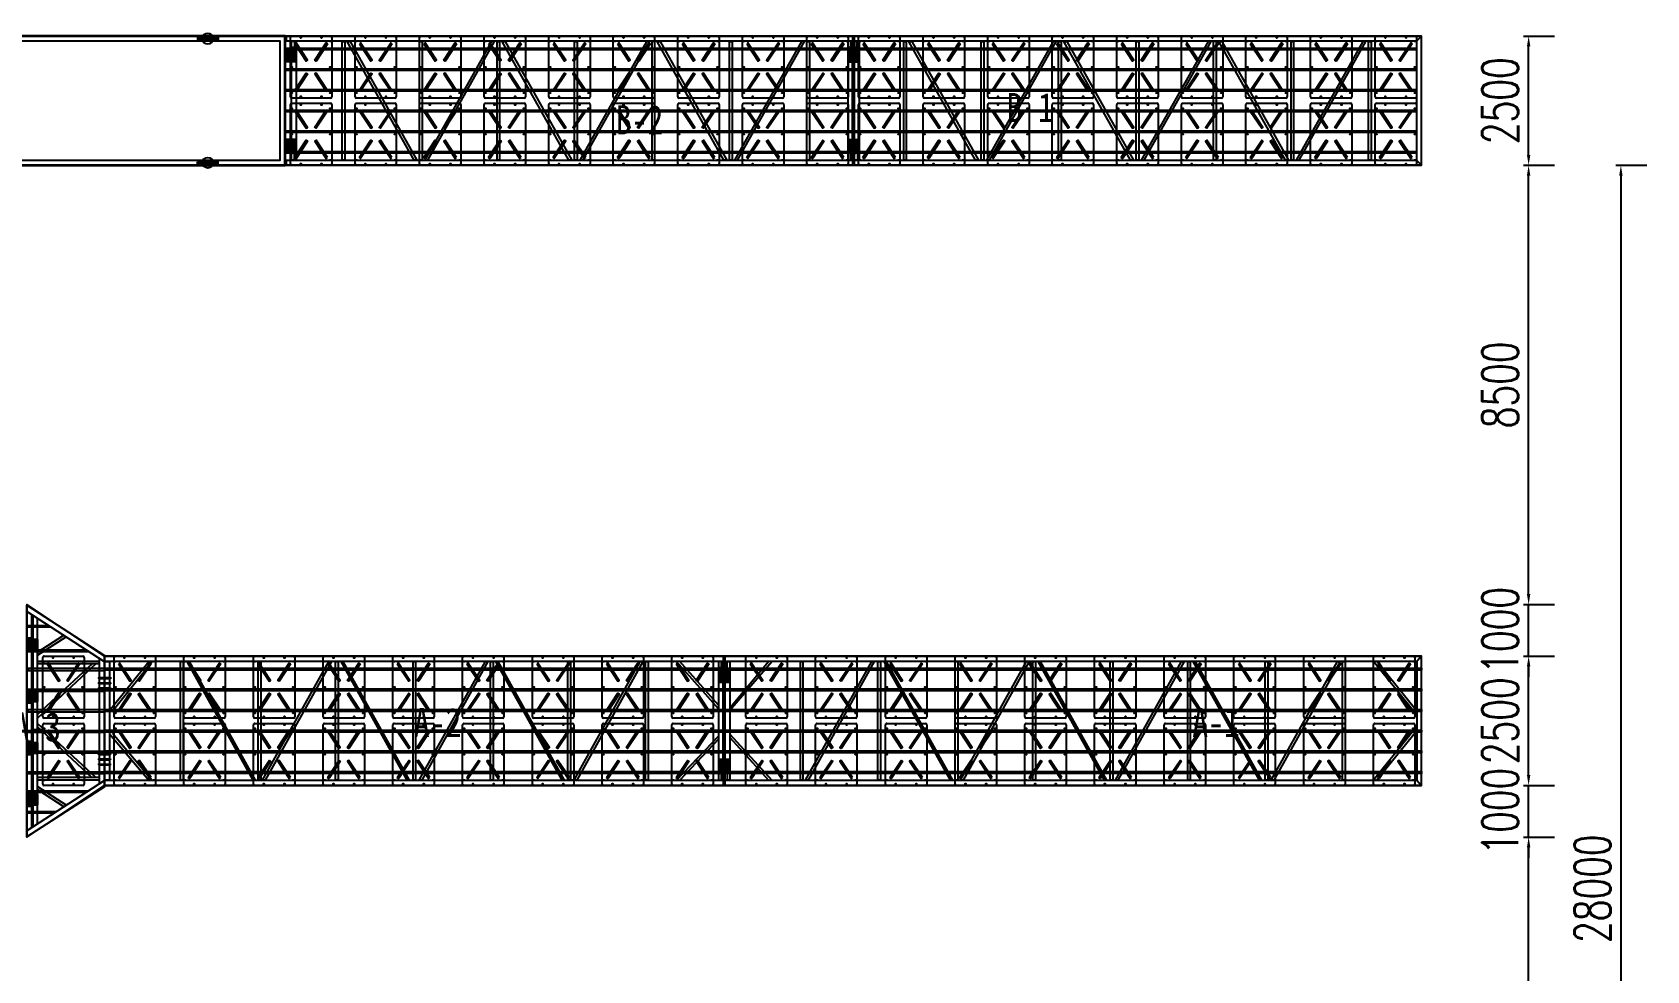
# Model space of a CAD drawing. Extents: x -89702 to 926017, y -610001 to -56924.
# Drawn here: x 336052 to 367310, y -118307 to -100148 of the extents above; entities that cross this region are included whole.
import ezdxf

# ---------------------------------------------------------------- set-up
doc = ezdxf.new("R2010")
doc.units = 0
doc.header["$LTSCALE"] = 10
doc.header["$MEASUREMENT"] = 0
for name, color, linetype in [('BJ02', 2, 'Continuous'), ('L-TEXT文字标注', 7, 'Continuous'), ('PUB_TEXT', 7, 'Continuous'), ('W-FLOAT_BOWL浮筒', 253, 'Continuous'), ('W-STEEL_FRAME钢架', 3, 'Continuous'), ('W-STEEL_KEEL钢龙骨', 5, 'Continuous'), ('塑木板', 32, 'Continuous'), ('柱子底座', 2, 'Continuous'), ('橡胶块', 2, 'Continuous'), ('螺栓孔位', 2, 'Continuous'), ('铝合金', 7, 'Continuous')]:
    doc.layers.add(name, color=color, linetype=linetype)
doc.styles.add('STANDARD_T3', font='simplex.shx', dxfattribs={"width": 0.7, "bigfont": 'gbcbig.shx'})
doc.styles.add('黑体', font='simhei.ttf', dxfattribs={"width": 0.8})
doc.dimstyles.new('W&&10', dxfattribs={"dimtxt": 35, "dimasz": 10, "dimexe": 25, "dimexo": 30, "dimgap": 10, "dimtad": 1, "dimdec": 0, "dimzin": 0, "dimdsep": 46, "dimtxsty": 'STANDARD_T3', "dimcen": 0.09, "dimclrd": 1, "dimclre": 1, "dimclrt": 7, "dimazin": 2, "dimtfac": 1, "dimtdec": 0, "dimtix": 1, "dimtmove": 2, "dimatfit": 3, "dimfxl": 0, "dimtolj": 1, "dimtzin": 0, "dimarcsym": 0})
doc.dimstyles.new('W&&200', dxfattribs={"dimtxt": 700, "dimasz": 200, "dimexe": 500, "dimexo": 600, "dimgap": 200, "dimtad": 1, "dimdec": 0, "dimzin": 0, "dimdsep": 46, "dimtxsty": 'STANDARD_T3', "dimcen": 0.09, "dimclrd": 1, "dimclre": 1, "dimclrt": 7, "dimazin": 2, "dimtfac": 1, "dimtdec": 0, "dimtix": 1, "dimtmove": 2, "dimatfit": 3, "dimfxl": 0, "dimtolj": 1, "dimtzin": 0, "dimarcsym": 0})

# ---------------------------------------------------------------- blocks, each defined once
blk = doc.blocks.new('0')
at = {"layer": 'BJ02', "color": 5}
for points in [[(600367, 27124), (600367, 29624), (589367, 29624), (589367, 27124)], [(611367, 27124), (611367, 29624), (600367, 29624), (600367, 27124)], [(585866, 17626), (584366, 18626), (584366, 14124), (585866, 15124)], [(585866, 15124), (597866, 15124), (597866, 17624), (585866, 17624)], [(597866, 15124), (611366, 15124), (611366, 17624), (597866, 17624)]]:
    blk.add_lwpolyline(points, close=True, dxfattribs=at)
at = {"layer": 'PUB_TEXT', "color": 3, "style": '黑体', "width": 0.8}
for s, p in [('B-1', (603330, 27961)), ('B-2', (595766, 27724)), ('A-2', (591857, 16061)), ('A-1', (606928, 16061)), ('A-3', (584104, 15976))]:
    blk.add_text(s, height=563.3, dxfattribs=at).set_placement(p)
blk = doc.blocks.new('A$C73584264')
at = {"color": 1}
for p, q in [((0, 102), (398, 144)), ((0, 102), (4, 62)), ((2, 82), (400, 124)), ((4, 62), (402, 104)), ((398, 144), (402, 104))]:
    blk.add_line(p, q, dxfattribs=at)
blk.add_circle((201, 103), 103, dxfattribs=at)
blk = doc.blocks.new('A$Cfdf82907')
at = {"color": 3, "lineweight": 35}
for p, q in [((26285, 4591), (22942, 14545)), ((20572, 13749), (23915, 3795)), ((23915, 3795), (26285, 4591))]:
    blk.add_line(p, q, dxfattribs=at)
at = {"color": 4}
for points in [[(20572, 13749), (23915, 3795), (26285, 4591), (22942, 14545)], [(20572, 13749), (23915, 3795), (26285, 4591), (22942, 14545)], [(20657, 13809), (23978, 3922), (26158, 4654), (22838, 14541)]]:
    blk.add_lwpolyline(points, dxfattribs=at)
at = {"xscale": -1, "rotation": 294.5653377205815}
blk.add_blockref('A$C73584264', (25750, 5771), dxfattribs=at)
at = {"rotation": 102.5653377163277}
blk.add_blockref('A$C73584264', (23629, 5059), dxfattribs=at)
blk = doc.blocks.new('$matou$00000145')
at = {"layer": 'W-FLOAT_BOWL浮筒'}
for p, q in [((-600, -375), (-600, 375)), ((-575, 400), (575, 400)), ((600, 375), (600, -375)), ((575, -400), (-575, -400))]:
    blk.add_line(p, q, dxfattribs=at)
at = {"layer": 'W-FLOAT_BOWL浮筒', "color": 3}
for p, q in [((-507, 370), (-493, 370)), ((-500, 377), (-500, 363)), ((-7, 370), (7, 370)), ((0, 377), (0, 363)), ((493, 370), (507, 370)), ((500, 377), (500, 363)), ((-577, 200), (-563, 200)), ((-570, 207), (-570, 193)), ((563, 200), (577, 200)), ((570, 207), (570, 193)), ((-577, -200), (-563, -200)), ((-570, -193), (-570, -207)), ((563, -200), (577, -200)), ((570, -193), (570, -207)), ((-507, -370), (-493, -370)), ((-500, -377), (-500, -363)), ((-7, -370), (7, -370)), ((0, -377), (0, -363)), ((493, -370), (507, -370)), ((500, -377), (500, -363))]:
    blk.add_line(p, q, dxfattribs=at)
at = {"layer": 'W-FLOAT_BOWL浮筒', "ltscale": 100}
for points in [[(-450, 316), (-117, 95), (-133, 70), (-467, 291)], [(450, 316), (117, 95), (133, 70), (467, 291)], [(-450, -316), (-117, -95), (-133, -70), (-467, -291)], [(450, -316), (117, -95), (133, -70), (467, -291)]]:
    blk.add_lwpolyline(points, close=True, dxfattribs=at)
at = {"layer": 'W-FLOAT_BOWL浮筒'}
for centre in [(-500, 370), (0, 370), (500, 370), (-570, 200), (570, 200), (-570, -200), (570, -200), (-500, -370), (0, -370), (500, -370)]:
    blk.add_circle(centre, 7, dxfattribs=at)
for centre, start, end in [((-575, 375), 90, 180), ((575, 375), 0, 90), ((-575, -375), 180, 270), ((575, -375), 270, 0)]:
    blk.add_arc(centre, 25, start, end, dxfattribs=at)
blk = doc.blocks.new('*U167')
at = {"layer": 'W-FLOAT_BOWL浮筒', "rotation": 270}
blk.add_blockref('$matou$00000145', (0, 0), dxfattribs=at)
blk = doc.blocks.new('*U168')
at = {"layer": 'W-FLOAT_BOWL浮筒', "color": 0, "linetype": 'ByBlock', "lineweight": -2, "transparency": 16777216}
for p in [(0, 1300), (1250, 1300), (2500, 1300), (3750, 1300), (5000, 1300), (6250, 1300), (7500, 1300), (8750, 1300), (10000, 1300), (0, 0), (1250, 0), (2500, 0), (3750, 0), (5000, 0), (6250, 0), (7500, 0), (8750, 0), (10000, 0)]:
    blk.add_blockref('*U167', p, dxfattribs=at)
blk = doc.blocks.new('*U153')
at = {"layer": 'W-FLOAT_BOWL浮筒', "rotation": 270}
blk.add_blockref('$matou$00000145', (0, 0), dxfattribs=at)
blk = doc.blocks.new('*U154')
at = {"layer": 'W-FLOAT_BOWL浮筒', "color": 0, "linetype": 'ByBlock', "lineweight": -2, "transparency": 16777216}
for p in [(0, 1300), (1250, 1300), (2500, 1300), (3750, 1300), (5000, 1300), (6250, 1300), (7500, 1300), (8750, 1300), (10000, 1300), (0, 0), (1250, 0), (2500, 0), (3750, 0), (5000, 0), (6250, 0), (7500, 0), (8750, 0), (10000, 0)]:
    blk.add_blockref('*U153', p, dxfattribs=at)
blk = doc.blocks.new('*U155')
at = {"layer": 'W-FLOAT_BOWL浮筒', "rotation": 270}
blk.add_blockref('$matou$00000145', (0, 0), dxfattribs=at)
blk = doc.blocks.new('*U156')
at = {"layer": 'W-FLOAT_BOWL浮筒', "color": 0, "linetype": 'ByBlock', "lineweight": -2, "transparency": 16777216}
for p in [(0, 1300), (1350, 1300), (2700, 1300), (4050, 1300), (5400, 1300), (6750, 1300), (8100, 1300), (9450, 1300), (10800, 1300), (0, 0), (1350, 0), (2700, 0), (4050, 0), (5400, 0), (6750, 0), (8100, 0), (9450, 0), (10800, 0)]:
    blk.add_blockref('*U155', p, dxfattribs=at)
blk = doc.blocks.new('*U157')
at = {"layer": 'W-FLOAT_BOWL浮筒', "rotation": 270}
blk.add_blockref('$matou$00000145', (0, 0), dxfattribs=at)
blk = doc.blocks.new('*U158')
at = {"layer": 'W-FLOAT_BOWL浮筒', "color": 0, "linetype": 'ByBlock', "lineweight": -2, "transparency": 16777216}
for p in [(0, 1300), (1350, 1300), (2700, 1300), (4050, 1300), (5400, 1300), (6750, 1300), (8100, 1300), (9450, 1300), (10800, 1300), (12150, 1300), (0, 0), (1350, 0), (2700, 0), (4050, 0), (5400, 0), (6750, 0), (8100, 0), (9450, 0), (10800, 0), (12150, 0)]:
    blk.add_blockref('*U157', p, dxfattribs=at)
blk = doc.blocks.new('*U159')
at = {"layer": 'W-FLOAT_BOWL浮筒', "rotation": 270}
blk.add_blockref('$matou$00000145', (0, 0), dxfattribs=at)
blk = doc.blocks.new('*U160')
at = {"layer": 'W-FLOAT_BOWL浮筒', "color": 0, "linetype": 'ByBlock', "lineweight": -2, "transparency": 16777216}
for p in [(0, 1300), (0, 0)]:
    blk.add_blockref('*U159', p, dxfattribs=at)
blk = doc.blocks.new('*D1424')
at = {"layer": 'Defpoints', "color": 0, "transparency": 16777216}
for p in [(362950, -100221), (365024, -100221), (362950, -102721)]:
    blk.add_point(p, dxfattribs=at)
at = {"layer": 'L-TEXT文字标注', "color": 1, "lineweight": -2, "transparency": 16777216}
for p, q in [((364924, -100221), (365524, -100221)), ((365024, -102521), (365024, -100421)), ((364924, -102721), (365524, -102721))]:
    blk.add_line(p, q, dxfattribs=at)
at = {"layer": 'L-TEXT文字标注', "color": 1, "transparency": 16777216}
for points in [[(364991, -100421), (365057, -100421), (365024, -100221)], [(364991, -102521), (365057, -102521), (365024, -102721)]]:
    blk.add_solid(points, dxfattribs=at)
at = {"layer": 'L-TEXT文字标注', "color": 7, "transparency": 16777216, "insert": (364474, -101471), "char_height": 700, "attachment_point": 5, "rotation": 90, "style": 'STANDARD_T3'}
blk.add_mtext('\\A1;2500', dxfattribs=at)
blk = doc.blocks.new('*D1431')
at = {"layer": 'Defpoints', "color": 0, "transparency": 16777216}
for p in [(336153, -115720), (365024, -115720), (336153, -123220)]:
    blk.add_point(p, dxfattribs=at)
at = {"layer": 'L-TEXT文字标注', "color": 1, "lineweight": -2, "transparency": 16777216}
for p, q in [((364924, -115720), (365524, -115720)), ((365024, -123020), (365024, -115920)), ((364924, -123220), (365524, -123220))]:
    blk.add_line(p, q, dxfattribs=at)
at = {"layer": 'L-TEXT文字标注', "color": 1, "transparency": 16777216}
for points in [[(364991, -115920), (365057, -115920), (365024, -115720)], [(364991, -123020), (365057, -123020), (365024, -123220)]]:
    blk.add_solid(points, dxfattribs=at)
at = {"layer": 'L-TEXT文字标注', "color": 7, "transparency": 16777216, "insert": (364474, -119470), "char_height": 700, "attachment_point": 5, "rotation": 90, "style": 'STANDARD_T3'}
blk.add_mtext('\\A1;7500', dxfattribs=at)
blk = doc.blocks.new('*D1432')
at = {"layer": 'Defpoints', "color": 0, "transparency": 16777216}
for p in [(337653, -114720), (365024, -114720), (336153, -115720)]:
    blk.add_point(p, dxfattribs=at)
at = {"layer": 'L-TEXT文字标注', "color": 1, "lineweight": -2, "transparency": 16777216}
for p, q in [((365024, -114520), (365024, -114320)), ((364924, -114720), (365524, -114720)), ((365024, -115720), (365024, -114720)), ((364924, -115720), (365524, -115720)), ((365024, -115920), (365024, -116120))]:
    blk.add_line(p, q, dxfattribs=at)
at = {"layer": 'L-TEXT文字标注', "color": 1, "transparency": 16777216}
for points in [[(364991, -114520), (365057, -114520), (365024, -114720)], [(364991, -115920), (365057, -115920), (365024, -115720)]]:
    blk.add_solid(points, dxfattribs=at)
at = {"layer": 'L-TEXT文字标注', "color": 7, "transparency": 16777216, "insert": (364474, -115220), "char_height": 700, "attachment_point": 5, "rotation": 90, "style": 'STANDARD_T3'}
blk.add_mtext('\\A1;1000', dxfattribs=at)
blk = doc.blocks.new('*D1433')
at = {"layer": 'Defpoints', "color": 0, "transparency": 16777216}
for p in [(363151, -112220), (365024, -112220), (337653, -114720)]:
    blk.add_point(p, dxfattribs=at)
at = {"layer": 'L-TEXT文字标注', "color": 1, "lineweight": -2, "transparency": 16777216}
for p, q in [((364924, -112220), (365524, -112220)), ((365024, -114520), (365024, -112420)), ((364924, -114720), (365524, -114720))]:
    blk.add_line(p, q, dxfattribs=at)
at = {"layer": 'L-TEXT文字标注', "color": 1, "transparency": 16777216}
for points in [[(364991, -112420), (365057, -112420), (365024, -112220)], [(364991, -114520), (365057, -114520), (365024, -114720)]]:
    blk.add_solid(points, dxfattribs=at)
at = {"layer": 'L-TEXT文字标注', "color": 7, "transparency": 16777216, "insert": (364474, -113470), "char_height": 700, "attachment_point": 5, "rotation": 90, "style": 'STANDARD_T3'}
blk.add_mtext('\\A1;2500', dxfattribs=at)
blk = doc.blocks.new('*D1427')
at = {"layer": 'Defpoints', "color": 0, "transparency": 16777216}
for p in [(336153, -111220), (365024, -111220), (363151, -112220)]:
    blk.add_point(p, dxfattribs=at)
at = {"layer": 'L-TEXT文字标注', "color": 1, "lineweight": -2, "transparency": 16777216}
for p, q in [((365024, -111020), (365024, -110820)), ((364924, -111220), (365524, -111220)), ((365024, -112220), (365024, -111220)), ((364924, -112220), (365524, -112220)), ((365024, -112420), (365024, -112620))]:
    blk.add_line(p, q, dxfattribs=at)
at = {"layer": 'L-TEXT文字标注', "color": 1, "transparency": 16777216}
for points in [[(364991, -111020), (365057, -111020), (365024, -111220)], [(364991, -112420), (365057, -112420), (365024, -112220)]]:
    blk.add_solid(points, dxfattribs=at)
at = {"layer": 'L-TEXT文字标注', "color": 7, "transparency": 16777216, "insert": (364474, -111720), "char_height": 700, "attachment_point": 5, "rotation": 90, "style": 'STANDARD_T3'}
blk.add_mtext('\\A1;1000', dxfattribs=at)
blk = doc.blocks.new('*D1428')
at = {"layer": 'Defpoints', "color": 0, "transparency": 16777216}
for p in [(336153, -102721), (365024, -102721), (336153, -111220)]:
    blk.add_point(p, dxfattribs=at)
at = {"layer": 'L-TEXT文字标注', "color": 1, "lineweight": -2, "transparency": 16777216}
for p, q in [((364924, -102721), (365524, -102721)), ((365024, -111020), (365024, -102921)), ((364924, -111220), (365524, -111220))]:
    blk.add_line(p, q, dxfattribs=at)
at = {"layer": 'L-TEXT文字标注', "color": 1, "transparency": 16777216}
for points in [[(364991, -102921), (365057, -102921), (365024, -102721)], [(364991, -111020), (365057, -111020), (365024, -111220)]]:
    blk.add_solid(points, dxfattribs=at)
at = {"layer": 'L-TEXT文字标注', "color": 7, "transparency": 16777216, "insert": (364474, -106970), "char_height": 700, "attachment_point": 5, "rotation": 90, "style": 'STANDARD_T3'}
blk.add_mtext('\\A1;8500', dxfattribs=at)
blk = doc.blocks.new('*D1423')
at = {"layer": 'Defpoints', "color": 0, "transparency": 16777216}
for p in [(365524, -102721), (365524, -130720), (366810, -130720)]:
    blk.add_point(p, dxfattribs=at)
at = {"layer": 'L-TEXT文字标注', "color": 1, "lineweight": -2, "transparency": 16777216}
for p, q in [((366710, -102721), (367310, -102721)), ((366810, -102921), (366810, -130520)), ((366710, -130720), (367310, -130720))]:
    blk.add_line(p, q, dxfattribs=at)
at = {"layer": 'L-TEXT文字标注', "color": 1, "transparency": 16777216}
for points in [[(366777, -102921), (366844, -102921), (366810, -102721)], [(366777, -130520), (366844, -130520), (366810, -130720)]]:
    blk.add_solid(points, dxfattribs=at)
at = {"layer": 'L-TEXT文字标注', "color": 7, "transparency": 16777216, "insert": (366260, -116720), "char_height": 700, "attachment_point": 5, "rotation": 90, "style": 'STANDARD_T3'}
blk.add_mtext('\\A1;28000', dxfattribs=at)
blk = doc.blocks.new('01')
h = blk.add_hatch()
h.set_pattern_fill('HOUND', color=77, scale=5)
h.set_pattern_definition([(0, (0, 0), (31.75, 7.9375), [127, -63.5]), (90, (0, 0), (-7.9375, -31.75), [127, -63.5])])
h.paths.add_polyline_path([(50227, 12928), (50227, 12728), (50427, 12728), (50427, 12928)])
h.paths.add_polyline_path([(50382, 12893, -1), (50402, 12893, -1)], flags=16)
h.paths.add_polyline_path([(50252, 12893, -1), (50272, 12893, -1)], flags=16)
h.paths.add_polyline_path([(50402, 12763, -1), (50382, 12763, -1)], flags=16)
h.paths.add_polyline_path([(50272, 12763, -1), (50252, 12763, -1)], flags=16)
at = {"color": 251}
blk.add_lwpolyline([(50227, 12928), (50427, 12928), (50427, 12728), (50227, 12728)], close=True, dxfattribs=at)
at = {"color": 6}
for centre in [(50262, 12893), (50392, 12893), (50262, 12763), (50392, 12763)]:
    blk.add_circle(centre, 10, dxfattribs=at)
blk = doc.blocks.new('橡胶块')
h = blk.add_hatch(color=6)
h.dxf.hatch_style = 1
h.paths.add_polyline_path([(100, 126), (10, 126), (10, -124), (100, -124)])
h.paths.add_polyline_path([(55, 66, -1), (75, 66, -1)], flags=16)
h.paths.add_polyline_path([(75, -64, -1), (55, -64, -1)], flags=16)
at = {"color": 2}
for points in [[(100, 126), (10, 126), (10, -124), (100, -124)], [(10, 106), (100, 106), (100, -104), (10, -104)]]:
    blk.add_lwpolyline(points, close=True, dxfattribs=at)
for points in [[(55, 66, -1), (75, 66, -1)], [(75, -64, -1), (55, -64, -1)]]:
    blk.add_lwpolyline(points, format="xyb", close=True, dxfattribs=at)
for centre in [(65, 66), (65, -64)]:
    blk.add_circle(centre, 10, dxfattribs=at)
at = {"layer": '柱子底座', "color": 2}
blk.add_lwpolyline([(-95, -100), (95, -100, 0.414214), (100, -95), (100, 95, 0.414214), (95, 100), (-95, 100, 0.414214), (-100, 95), (-100, -95, 0.414214)], format="xyb", close=True, dxfattribs=at)
at = {"color": 4, "rotation": 180}
blk.add_blockref('01', (50327, 12828), dxfattribs=at)
blk = doc.blocks.new('A-3')
at = {"color": 4}
for p, q in [((614369, 24539), (614369, 28785)), ((614369, 28764), (614369, 24764)), ((614369, 28764), (614369, 28664))]:
    blk.add_line(p, q, dxfattribs=at)
blk.add_lwpolyline([(614476, 28716), (614476, 24610)], dxfattribs=at)
at = {"layer": 'W-STEEL_FRAME钢架', "color": 1}
for p, q in [((614576, 27998), (615081, 28323)), ((614576, 27939), (615127, 28294)), ((615769, 27819), (614576, 27819)), ((615769, 27769), (614576, 27769)), ((615701, 27769), (614576, 26719)), ((615629, 27769), (614576, 26788)), ((615701, 25569), (614576, 26619)), ((615629, 25568), (614576, 26549)), ((615769, 25569), (614576, 25569)), ((615769, 25519), (614576, 25519)), ((614576, 25398), (615137, 25037)), ((614576, 25339), (615091, 25007))]:
    blk.add_line(p, q, dxfattribs=at)
at = {"layer": 'W-STEEL_FRAME钢架'}
for points in [[(615869, 27812), (614369, 28785), (614369, 28905), (615869, 27931), (615869, 27812)], [(615869, 25512), (615869, 25393), (614369, 24422), (614369, 24539)], [(615869, 25512), (614369, 24539)]]:
    blk.add_lwpolyline(points, dxfattribs=at)
at = {"layer": 'W-STEEL_KEEL钢龙骨', "color": 4}
for points in [[(614841, 28479), (614389, 28479), (614389, 28514), (614787, 28514)], [(614389, 28045), (615509, 28045)], [(614389, 28045), (614389, 28010), (615563, 28010)], [(615869, 27679), (614389, 27679), (614389, 27644), (615869, 27644)], [(615869, 27608), (615869, 27608)], [(615869, 27573), (615869, 27573)], [(614389, 27279), (615869, 27279)], [(614389, 27279), (614389, 27244), (615869, 27244)], [(615869, 27228), (615869, 27228)], [(615869, 27193), (615869, 27193)], [(615869, 26879), (614389, 26879), (614389, 26844), (615869, 26844)], [(615869, 26848), (615869, 26848)], [(615869, 26813), (615869, 26813)], [(615869, 26445), (614389, 26445), (614389, 26480), (615869, 26480)], [(615869, 26468), (615869, 26468)], [(615869, 26433), (615869, 26433)], [(615869, 26045), (614389, 26037), (614389, 26080), (615869, 26080)], [(615869, 26053), (615869, 26053)], [(615869, 25645), (614389, 25645), (614389, 25680), (615869, 25680)], [(615869, 25708), (615869, 25708)], [(615869, 25673), (615869, 25673)], [(615509, 25279), (614389, 25279), (614389, 25314), (615563, 25314)], [(614893, 24879), (614389, 24879), (614389, 24914), (614946, 24914)]]:
    blk.add_lwpolyline(points, dxfattribs=at)
at = {"layer": '塑木板', "color": 6}
for p, q in [((614466, 24603), (614466, 28722)), ((614466, 24603), (614466, 28722)), ((614486, 24617), (614486, 28709)), ((614486, 24617), (614486, 28709)), ((614576, 24677), (614576, 28651)), ((614576, 24677), (614576, 28651))]:
    blk.add_line(p, q, dxfattribs=at)
at = {"layer": '铝合金', "color": 2}
for p, q in [((615769, 27877), (615769, 25447)), ((615869, 27812), (615869, 25512)), ((615869, 27812), (615869, 25512)), ((615869, 27812), (615869, 25512)), ((615869, 27812), (615869, 25512)), ((615869, 27812), (615869, 25512)), ((615869, 27812), (615869, 25512)), ((615869, 27812), (615869, 25512))]:
    blk.add_line(p, q, dxfattribs=at)
blk.add_lwpolyline([(615869, 26088), (615869, 26088)], dxfattribs=at)
at = {"layer": '橡胶块', "color": 2, "rotation": 180}
for p in [(614476, 28145), (614476, 27145), (614476, 26145), (614476, 25145)]:
    blk.add_blockref('橡胶块', p, dxfattribs=at)
blk = doc.blocks.new('1')
at = {"lineweight": -3}
for p, q in [((-1521938, 1214338), (-1521935, 1214338)), ((-1521938, 1214336), (-1521931, 1214336)), ((-1521938, 1214336), (-1521914, 1214336)), ((-1521938, 1214136), (-1521931, 1214136)), ((-1521938, 1214136), (-1521914, 1214136)), ((-1521938, 1214134), (-1521935, 1214134)), ((-1521936, 1214341), (-1521936, 1214346)), ((-1521936, 1214346), (-1521916, 1214346)), ((-1521935, 1214341), (-1521936, 1214341)), ((-1521935, 1214131), (-1521936, 1214131)), ((-1521936, 1214131), (-1521936, 1214126)), ((-1521936, 1214126), (-1521916, 1214126)), ((-1521934, 1214347), (-1521932, 1214347)), ((-1521934, 1214125), (-1521932, 1214125)), ((-1521933, 1214352), (-1521931, 1214355)), ((-1521933, 1214136), (-1521933, 1214352)), ((-1521919, 1214352), (-1521933, 1214352)), ((-1521932, 1214347), (-1521919, 1214347)), ((-1521932, 1214346), (-1521932, 1214341)), ((-1521932, 1214126), (-1521932, 1214131)), ((-1521932, 1214125), (-1521919, 1214125)), ((-1521921, 1214355), (-1521931, 1214355)), ((-1521919, 1214352), (-1521921, 1214355)), ((-1521919, 1214347), (-1521921, 1214347)), ((-1521921, 1214346), (-1521921, 1214341)), ((-1521921, 1214126), (-1521921, 1214131)), ((-1521919, 1214125), (-1521921, 1214125)), ((-1521919, 1214136), (-1521919, 1214352)), ((-1521917, 1214341), (-1521916, 1214341)), ((-1521914, 1214338), (-1521917, 1214338)), ((-1521914, 1214134), (-1521917, 1214134)), ((-1521917, 1214131), (-1521916, 1214131)), ((-1521916, 1214341), (-1521916, 1214346)), ((-1521916, 1214131), (-1521916, 1214126))]:
    blk.add_line(p, q, dxfattribs=at)
at = {"color": 1}
for p, q in [((-1521936, 1214346), (-1521934, 1214347)), ((-1521919, 1214347), (-1521916, 1214346))]:
    blk.add_line(p, q, dxfattribs=at)
at = {"color": 6, "lineweight": -3}
for p, q in [((-1521931, 1214136), (-1521931, 1214355)), ((-1521921, 1214136), (-1521921, 1214355))]:
    blk.add_line(p, q, dxfattribs=at)
at = {"lineweight": -3}
for points in [[(-1521933, 1214336), (-1521938, 1214336), (-1521938, 1214338), (-1521914, 1214338), (-1521914, 1214336), (-1521919, 1214336)], [(-1521933, 1214136), (-1521938, 1214136), (-1521938, 1214134), (-1521914, 1214134), (-1521914, 1214136), (-1521919, 1214136)], [(-1521935, 1214338), (-1521935, 1214341), (-1521917, 1214341), (-1521917, 1214338)], [(-1521935, 1214134), (-1521935, 1214131), (-1521917, 1214131), (-1521917, 1214134)]]:
    blk.add_lwpolyline(points, dxfattribs=at)
for centre, radius, start, end in [((-1521934, 1214129), 3.22, 223.6028, 316.3972), ((-1521926, 1214140), 14.7, 248.7607, 291.2393), ((-1521919, 1214129), 3.22, 223.6028, 316.3972)]:
    blk.add_arc(centre, radius, start, end, dxfattribs=at)
blk = doc.blocks.new('螺栓孔位')
at = {"layer": '螺栓孔位', "color": 1, "rotation": 270}
for p in [(-1214244, -1521833), (-1214244, -1521933), (-1214244, -1522033)]:
    blk.add_blockref('1', p, dxfattribs=at)
blk = doc.blocks.new('*D1599')
at = {"color": 1, "lineweight": -2, "transparency": 16777216}
for p, q in [((624124, 29654), (624117, 29654)), ((624142, 29644), (624142, 29364)), ((624119, 29354), (624167, 29354))]:
    blk.add_line(p, q, dxfattribs=at)
at = {"color": 1, "transparency": 16777216}
for points in [[(624140, 29644), (624144, 29644), (624142, 29654)], [(624140, 29364), (624144, 29364), (624142, 29354)]]:
    blk.add_solid(points, dxfattribs=at)
at = {"layer": 'Defpoints', "color": 0, "transparency": 16777216}
for p in [(624154, 29654), (624089, 29354), (624142, 29354)]:
    blk.add_point(p, dxfattribs=at)
at = {"color": 7, "transparency": 16777216, "insert": (624114, 29504), "char_height": 35, "attachment_point": 5, "rotation": 90, "style": 'STANDARD_T3'}
blk.add_mtext('\\A1;300', dxfattribs=at)
blk = doc.blocks.new('*D1600')
at = {"color": 1, "lineweight": -2, "transparency": 16777216}
for p, q in [((624119, 27654), (624178, 27654)), ((624153, 27364), (624153, 27644)), ((624124, 27354), (624128, 27354))]:
    blk.add_line(p, q, dxfattribs=at)
at = {"color": 1, "transparency": 16777216}
for points in [[(624151, 27644), (624154, 27644), (624153, 27654)], [(624151, 27364), (624154, 27364), (624153, 27354)]]:
    blk.add_solid(points, dxfattribs=at)
at = {"layer": 'Defpoints', "color": 0, "transparency": 16777216}
for p in [(624089, 27654), (624153, 27654), (624154, 27354)]:
    blk.add_point(p, dxfattribs=at)
at = {"color": 7, "transparency": 16777216, "insert": (624125, 27504), "char_height": 35, "attachment_point": 5, "rotation": 90, "style": 'STANDARD_T3'}
blk.add_mtext('\\A1;300', dxfattribs=at)
blk = doc.blocks.new('*U1958')
at = {"layer": 'W-STEEL_KEEL钢龙骨', "color": 4}
blk.add_lwpolyline([(-6740, 17.5), (6740, 17.5), (6740, -17.5), (-6740, -17.5)], close=True, dxfattribs=at)
blk = doc.blocks.new('*U1959')
at = {"layer": 'W-STEEL_KEEL钢龙骨', "color": 0, "linetype": 'ByBlock', "lineweight": -2, "transparency": 16777216}
for p in [(0, 2000), (0, 1600), (0, 1200), (0, 800), (0, 400), (0, 0)]:
    blk.add_blockref('*U1958', p, dxfattribs=at)
blk = doc.blocks.new('*D1598')
at = {"color": 1, "lineweight": -2, "transparency": 16777216}
for p, q in [((624507, 28341), (624507, 28062)), ((624531, 28351), (624532, 28351)), ((624536, 28052), (624482, 28052))]:
    blk.add_line(p, q, dxfattribs=at)
at = {"color": 1, "transparency": 16777216}
for points in [[(624506, 28341), (624509, 28341), (624507, 28351)], [(624506, 28062), (624509, 28062), (624507, 28052)]]:
    blk.add_solid(points, dxfattribs=at)
at = {"layer": 'Defpoints', "color": 0, "transparency": 16777216}
for p in [(624501, 28351), (624507, 28052), (624566, 28052)]:
    blk.add_point(p, dxfattribs=at)
at = {"color": 7, "transparency": 16777216, "insert": (624480, 28201), "char_height": 35, "attachment_point": 5, "rotation": 90, "style": 'STANDARD_T3'}
blk.add_mtext('\\A1;300', dxfattribs=at)
blk = doc.blocks.new('*D1597')
at = {"color": 1, "lineweight": -2, "transparency": 16777216}
for p, q in [((624536, 26351), (624488, 26351)), ((624513, 26061), (624513, 26341)), ((624531, 26051), (624538, 26051))]:
    blk.add_line(p, q, dxfattribs=at)
at = {"color": 1, "transparency": 16777216}
for points in [[(624511, 26341), (624515, 26341), (624513, 26351)], [(624511, 26061), (624515, 26061), (624513, 26051)]]:
    blk.add_solid(points, dxfattribs=at)
at = {"layer": 'Defpoints', "color": 0, "transparency": 16777216}
for p in [(624513, 26351), (624566, 26351), (624501, 26051)]:
    blk.add_point(p, dxfattribs=at)
at = {"color": 7, "transparency": 16777216, "insert": (624486, 26201), "char_height": 35, "attachment_point": 5, "rotation": 90, "style": 'STANDARD_T3'}
blk.add_mtext('\\A1;300', dxfattribs=at)
blk = doc.blocks.new('*U1938')
at = {"layer": 'W-STEEL_KEEL钢龙骨', "color": 4}
blk.add_lwpolyline([(-6740, 17.5), (5240, 17.5), (5240, -17.5), (-6740, -17.5)], close=True, dxfattribs=at)
blk = doc.blocks.new('*U1939')
at = {"layer": 'W-STEEL_KEEL钢龙骨', "color": 0, "linetype": 'ByBlock', "lineweight": -2, "transparency": 16777216}
for p in [(0, 2000), (0, 1600), (0, 1200), (0, 800), (0, 400), (0, 0)]:
    blk.add_blockref('*U1938', p, dxfattribs=at)
blk = doc.blocks.new('*D1596')
at = {"color": 1, "lineweight": -2, "transparency": 16777216}
for p, q in [((627658, 51650), (627648, 51650)), ((627673, 51360), (627673, 51640)), ((627683, 51350), (627698, 51350))]:
    blk.add_line(p, q, dxfattribs=at)
at = {"color": 1, "transparency": 16777216}
for points in [[(627671, 51640), (627674, 51640), (627673, 51650)], [(627671, 51360), (627674, 51360), (627673, 51350)]]:
    blk.add_solid(points, dxfattribs=at)
at = {"layer": 'Defpoints', "color": 0, "transparency": 16777216}
for p in [(627673, 51650), (627688, 51650), (627653, 51350)]:
    blk.add_point(p, dxfattribs=at)
at = {"color": 7, "transparency": 16777216, "insert": (627645, 51500), "char_height": 35, "attachment_point": 5, "rotation": 90, "style": 'STANDARD_T3'}
blk.add_mtext('\\A1;300', dxfattribs=at)
blk = doc.blocks.new('*D1595')
at = {"color": 1, "lineweight": -2, "transparency": 16777216}
for p, q in [((627623, 53650), (627623, 53650)), ((627648, 53640), (627648, 53361)), ((627658, 53351), (627623, 53351))]:
    blk.add_line(p, q, dxfattribs=at)
at = {"color": 1, "transparency": 16777216}
for points in [[(627646, 53640), (627650, 53640), (627648, 53650)], [(627646, 53361), (627650, 53361), (627648, 53351)]]:
    blk.add_solid(points, dxfattribs=at)
at = {"layer": 'Defpoints', "color": 0, "transparency": 16777216}
for p in [(627653, 53650), (627648, 53351), (627688, 53351)]:
    blk.add_point(p, dxfattribs=at)
at = {"color": 7, "transparency": 16777216, "insert": (627620, 53500), "char_height": 35, "attachment_point": 5, "rotation": 90, "style": 'STANDARD_T3'}
blk.add_mtext('\\A1;300', dxfattribs=at)
blk = doc.blocks.new('*D1593')
at = {"color": 1, "lineweight": -2, "transparency": 16777216}
for p, q in [((615381, 49211), (615381, 48931)), ((615397, 49221), (615406, 49221)), ((615372, 48921), (615356, 48921))]:
    blk.add_line(p, q, dxfattribs=at)
at = {"color": 1, "transparency": 16777216}
for points in [[(615379, 49211), (615383, 49211), (615381, 49221)], [(615379, 48931), (615383, 48931), (615381, 48921)]]:
    blk.add_solid(points, dxfattribs=at)
at = {"layer": 'Defpoints', "color": 0, "transparency": 16777216}
for p in [(615367, 49221), (615381, 48921), (615402, 48921)]:
    blk.add_point(p, dxfattribs=at)
at = {"color": 7, "transparency": 16777216, "insert": (615353, 49071), "char_height": 35, "attachment_point": 5, "rotation": 90, "style": 'STANDARD_T3'}
blk.add_mtext('\\A1;300', dxfattribs=at)
blk = doc.blocks.new('*D1594')
at = {"color": 1, "lineweight": -2, "transparency": 16777216}
for p, q in [((615372, 47221), (615356, 47221)), ((615381, 46931), (615381, 47211)), ((615397, 46921), (615406, 46921))]:
    blk.add_line(p, q, dxfattribs=at)
at = {"color": 1, "transparency": 16777216}
for points in [[(615379, 47211), (615383, 47211), (615381, 47221)], [(615379, 46931), (615383, 46931), (615381, 46921)]]:
    blk.add_solid(points, dxfattribs=at)
at = {"layer": 'Defpoints', "color": 0, "transparency": 16777216}
for p in [(615381, 47221), (615402, 47221), (615367, 46921)]:
    blk.add_point(p, dxfattribs=at)
at = {"color": 7, "transparency": 16777216, "insert": (615353, 47071), "char_height": 35, "attachment_point": 5, "rotation": 90, "style": 'STANDARD_T3'}
blk.add_mtext('\\A1;300', dxfattribs=at)
blk = doc.blocks.new('*D1592')
at = {"color": 1, "lineweight": -2, "transparency": 16777216}
for p, q in [((626272, 47221), (626128, 47221)), ((626153, 46931), (626153, 47211)), ((626166, 46921), (626178, 46921))]:
    blk.add_line(p, q, dxfattribs=at)
at = {"color": 1, "transparency": 16777216}
for points in [[(626152, 47211), (626155, 47211), (626153, 47221)], [(626152, 46931), (626155, 46931), (626153, 46921)]]:
    blk.add_solid(points, dxfattribs=at)
at = {"layer": 'Defpoints', "color": 0, "transparency": 16777216}
for p in [(626153, 47221), (626302, 47221), (626136, 46921)]:
    blk.add_point(p, dxfattribs=at)
at = {"color": 7, "transparency": 16777216, "insert": (626126, 47071), "char_height": 35, "attachment_point": 5, "rotation": 90, "style": 'STANDARD_T3'}
blk.add_mtext('\\A1;300', dxfattribs=at)
blk = doc.blocks.new('*D1591')
at = {"color": 1, "lineweight": -2, "transparency": 16777216}
for p, q in [((626152, 49211), (626152, 48931)), ((626166, 49221), (626177, 49221)), ((626272, 48921), (626127, 48921))]:
    blk.add_line(p, q, dxfattribs=at)
at = {"color": 1, "transparency": 16777216}
for points in [[(626151, 49211), (626154, 49211), (626152, 49221)], [(626151, 48931), (626154, 48931), (626152, 48921)]]:
    blk.add_solid(points, dxfattribs=at)
at = {"layer": 'Defpoints', "color": 0, "transparency": 16777216}
for p in [(626136, 49221), (626152, 48921), (626302, 48921)]:
    blk.add_point(p, dxfattribs=at)
at = {"color": 7, "transparency": 16777216, "insert": (626125, 49071), "char_height": 35, "attachment_point": 5, "rotation": 90, "style": 'STANDARD_T3'}
blk.add_mtext('\\A1;300', dxfattribs=at)
blk = doc.blocks.new('A-1')
at = {"color": 0}
blk.add_line((624305.1, 29651.2), (624295.1, 29651.2), dxfattribs=at)
at = {"color": 1}
blk.add_line((637499.1, 28392.3), (636664.1, 27354.2), dxfattribs=at)
at = {"color": 6}
blk.add_lwpolyline([(624109.1, 29654.2), (624199.1, 29654.2), (624199.1, 27354.2), (624109.1, 27354.2)], close=True, dxfattribs=at)
at = {"layer": 'W-STEEL_FRAME钢架', "color": 1}
for p, q in [((624199.1, 28707.5), (625014.1, 29651.2)), ((624199.1, 28754.8), (624949.9, 29651.2)), ((637499.1, 28613), (636661.6, 29654.2)), ((637499.1, 28692.8), (636725.8, 29654.2)), ((624199.1, 28244.3), (625014.1, 27354.2)), ((624199.1, 28181.2), (624949.9, 27354.2)), ((637498.7, 28312.2), (636728.2, 27354.2))]:
    blk.add_line(p, q, dxfattribs=at)
for points in [[(625564.2, 29654.2), (625614.2, 29654.2), (625614.2, 27354.2), (625564.2, 27354.2)], [(625714.5, 27354.2), (625664.5, 27354.2), (626945.8, 29654.2), (626995.8, 29654.2)], [(627064.2, 29654.2), (627114.2, 29654.2), (627114.2, 27354.2), (627064.2, 27354.2)], [(628463.9, 27354.2), (628513.9, 27354.2), (627232.6, 29654.2), (627182.6, 29654.2)], [(628563.9, 29651.2), (628613.9, 29651.2), (628613.9, 27354.2), (628563.9, 27354.2)], [(628713.9, 27354.2), (628663.9, 27354.2), (629945.2, 29654.2), (629995.2, 29654.2)], [(630063.9, 29651.2), (630113.9, 29651.2), (630113.9, 27354.2), (630063.9, 27354.2)], [(630213.9, 29654.2), (630163.9, 29654.2), (631446.5, 27354.2), (631496.5, 27354.2)], [(631563.9, 29651.2), (631613.9, 29651.2), (631613.9, 27354.2), (631563.9, 27354.2)], [(631713.6, 27354.2), (631663.6, 27354.2), (632944.9, 29654.2), (632994.9, 29654.2)], [(633063.6, 29651.2), (633113.6, 29651.2), (633113.6, 27354.2), (633063.6, 27354.2)], [(633213.6, 29654.2), (633163.6, 29654.2), (634446.2, 27354.2), (634496.2, 27354.2)], [(634563.6, 29651.2), (634613.6, 29651.2), (634613.6, 27354.2), (634563.6, 27354.2)], [(635963.6, 29654.2), (636013.6, 29654.2), (634732.3, 27354.2), (634682.3, 27354.2)], [(636063.6, 29654.2), (636113.6, 29654.2), (636113.6, 27354.2), (636063.6, 27354.2)]]:
    blk.add_lwpolyline(points, close=True, dxfattribs=at)
at = {"layer": '铝合金', "color": 3}
blk.add_lwpolyline([(624109.1, 29654.2), (624109.1, 29754.2), (637589.1, 29754.2), (637499.1, 29654.2), (624109.1, 29654.2)], dxfattribs=at)
for points in [[(637589.1, 29754.2), (637499.1, 29654.2), (637499.1, 27354.2), (637589.1, 27254.2)], [(624109.1, 27354.2), (637499.1, 27354.2), (637589.1, 27254.2), (624109.1, 27254.2)]]:
    blk.add_lwpolyline(points, close=True, dxfattribs=at)
at = {"color": 4, "xscale": -1, "rotation": 180}
blk.add_blockref('01', (573761.9, 42182.2), dxfattribs=at)
at = {"color": 4}
blk.add_blockref('01', (573761.9, 14826.2), dxfattribs=at)
at = {"layer": 'W-STEEL_KEEL钢龙骨'}
blk.add_blockref('*U1959', (630849.1, 27504.2), dxfattribs=at)
for base, p1, p2, picture, middle in [((624141.9, 29354.3), (624154.1, 29654.2), (624089.1, 29354.3), '*D1599', (624114.4, 29504.2)), ((624152.7, 27654.1), (624154.1, 27354.2), (624089.1, 27654.1), '*D1600', (624125.2, 27504.1))]:
    dim = blk.add_linear_dim(base=base, p1=p1, p2=p2, angle=90, dimstyle='W&&10')
    dim.commit()
    dim.dimension.update_dxf_attribs({"geometry": picture, "text_midpoint": middle})
blk = doc.blocks.new('AA-2')
at = {"color": 6}
blk.add_lwpolyline([(624546.1, 28351.2), (624456.1, 28351.2), (624456.1, 26051.2), (624546.1, 26051.2)], close=True, dxfattribs=at)
at = {"layer": 'W-STEEL_FRAME钢架', "color": 1}
for p, q in [((612666.1, 27402.3), (613427, 28348.2)), ((612711, 27378.2), (613491.1, 28348.2)), ((624456.1, 27431), (623641.1, 28348.2)), ((624456.1, 27501.3), (623705.3, 28348.2)), ((612666.1, 26951.6), (613427, 26051.2)), ((612720.6, 26963.2), (613491.1, 26051.2)), ((624456.1, 26905.8), (623641.1, 26051.2)), ((624456.1, 26846), (623705.3, 26051.2))]:
    blk.add_line(p, q, dxfattribs=at)
for points in [[(614041.9, 28351.2), (614091.9, 28351.2), (614091.9, 26051.2), (614041.9, 26051.2)], [(615441.6, 26051.2), (615491.6, 26051.2), (614210.2, 28351.2), (614160.2, 28351.2)], [(615541.6, 28348.2), (615591.6, 28348.2), (615591.6, 26051.2), (615541.6, 26051.2)], [(615678.6, 26051.2), (615628.6, 26051.2), (616909.9, 28351.2), (616959.9, 28351.2)], [(617041.6, 28348.2), (617091.6, 28348.2), (617091.6, 26051.2), (617041.6, 26051.2)], [(617191.6, 28351.2), (617141.6, 28351.2), (618424.1, 26051.2), (618474.1, 26051.2)], [(618541.6, 28348.2), (618591.6, 28348.2), (618591.6, 26051.2), (618541.6, 26051.2)], [(618710.2, 26051.2), (618660.2, 26051.2), (619941.6, 28351.2), (619991.6, 28351.2)], [(620041.2, 28348.2), (620091.2, 28348.2), (620091.2, 26051.2), (620041.2, 26051.2)], [(620191.2, 28351.2), (620141.2, 28351.2), (621423.8, 26051.2), (621473.8, 26051.2)], [(621541.2, 28348.2), (621591.2, 28348.2), (621591.2, 26051.2), (621541.2, 26051.2)], [(622941.2, 28351.2), (622991.2, 28351.2), (621709.9, 26051.2), (621659.9, 26051.2)], [(623041.2, 28351.2), (623091.2, 28351.2), (623091.2, 26051.2), (623041.2, 26051.2)]]:
    blk.add_lwpolyline(points, close=True, dxfattribs=at)
at = {"layer": '铝合金', "color": 3}
blk.add_lwpolyline([(612566.1, 28351.2), (612566.1, 28451.2), (624546.1, 28451.2), (624546.1, 28351.2), (612566.1, 28351.2)], dxfattribs=at)
at = {"layer": '铝合金', "color": 2}
blk.add_lwpolyline([(612566.1, 28351.2), (612666.1, 28351.2), (612666.1, 26051.2), (612566.1, 26051.2)], close=True, dxfattribs=at)
at = {"layer": '铝合金', "color": 3}
blk.add_lwpolyline([(612566.1, 26051.2), (624546.1, 26051.2), (624546.1, 25951.2), (612566.1, 25951.2)], close=True, dxfattribs=at)
at = {"color": 4, "rotation": 180}
blk.add_blockref('01', (674893.3, 40879.6), dxfattribs=at)
at = {"color": 4, "xscale": -1}
blk.add_blockref('01', (674893.3, 13523.3), dxfattribs=at)
at = {"layer": 'W-STEEL_KEEL钢龙骨'}
blk.add_blockref('*U1939', (619306.1, 26201.2), dxfattribs=at)
for base, p1, p2, picture, middle in [((624507.4883991, 28051.7313511), (624501.1422461, 28351.2313511), (624566.1422461, 28051.7313511), '*D1598', (624479.9883991, 28201.4813511)), ((624513.1, 26351.2), (624501.1, 26051.2), (624566.1, 26351.2), '*D1597', (624485.6, 26201.2))]:
    dim = blk.add_linear_dim(base=base, p1=p1, p2=p2, angle=90, dimstyle='W&&10')
    dim.commit()
    dim.dimension.update_dxf_attribs({"geometry": picture, "text_midpoint": middle})
blk = doc.blocks.new('B-1')
at = {"color": 6}
blk.add_lwpolyline([(627608, 53650.2), (627698, 53650.2), (627698, 51350.2), (627608, 51350.2)], close=True, dxfattribs=at)
at = {"layer": 'W-STEEL_FRAME钢架', "color": 3}
blk.add_lwpolyline([(627608, 53650.2), (627608, 53750.2), (638588, 53750.2), (638488, 53650.2), (627608, 53650.2)], dxfattribs=at)
at = {"layer": 'W-STEEL_FRAME钢架', "color": 1}
for points in [[(628561.7, 53647.2), (628611.7, 53647.2), (628611.7, 51350.2), (628561.7, 51350.2)], [(630061.7, 53647.2), (630111.7, 53647.2), (630111.7, 51350.2), (630061.7, 51350.2)], [(631561.7, 53647.2), (631611.7, 53647.2), (631611.7, 51350.2), (631561.7, 51350.2)], [(633061.7, 53647.2), (633111.7, 53647.2), (633111.7, 51350.2), (633061.7, 51350.2)], [(634561.7, 53650.2), (634611.7, 53650.2), (634611.7, 51350.2), (634561.7, 51350.2)], [(636061.7, 53647.2), (636111.7, 53647.2), (636111.7, 51350.2), (636061.7, 51350.2)], [(637561.7, 53647.2), (637611.7, 53647.2), (637611.7, 51350.2), (637561.7, 51350.2)]]:
    blk.add_lwpolyline(points, close=True, dxfattribs=at)
for points in [[(628661.7, 53647.2), (628719.4, 53647.2), (630011.6, 51350.2), (629953.9, 51350.2), (628661.7, 53647.2)], [(631511.7, 53647.2), (631454, 53647.2), (630161.8, 51350.2), (630219.5, 51350.2), (631511.7, 53647.2)], [(631661.7, 53647.2), (631719.4, 53647.2), (633011.6, 51350.2), (632953.9, 51350.2), (631661.7, 53647.2)], [(634511.7, 53647.2), (634454, 53647.2), (633161.8, 51350.2), (633219.5, 51350.2), (634511.7, 53647.2)], [(634661.7, 53647.2), (634719.4, 53647.2), (636011.6, 51350.2), (635953.9, 51350.2), (634661.7, 53647.2)], [(637511.7, 53647.2), (637454, 53647.2), (636161.8, 51350.2), (636219.5, 51350.2), (637511.7, 53647.2)]]:
    blk.add_lwpolyline(points, dxfattribs=at)
at = {"layer": 'W-STEEL_FRAME钢架', "color": 3}
for points in [[(638488, 51350.2), (638588, 51250.2), (638588, 53750.2), (638488, 53650.2)], [(627608, 51350.2), (638488, 51350.2), (638588, 51250.2), (627608, 51250.2)]]:
    blk.add_lwpolyline(points, close=True, dxfattribs=at)
at = {"layer": 'W-STEEL_KEEL钢龙骨', "color": 4}
for points in [[(627608, 53517.7), (638488, 53517.7), (638488, 53482.7), (627608, 53482.7)], [(627608, 53117.7), (638488, 53117.7), (638488, 53082.7), (627608, 53082.7)], [(627608, 52717.7), (638488, 52717.7), (638488, 52682.7), (627608, 52682.7)], [(627608, 52317.7), (638488, 52317.7), (638488, 52282.7), (627608, 52282.7)], [(627608, 51917.7), (638488, 51917.7), (638488, 51882.7), (627608, 51882.7)], [(627608, 51517.7), (638488, 51517.7), (638488, 51482.7), (627608, 51482.7)]]:
    blk.add_lwpolyline(points, close=True, dxfattribs=at)
at = {"color": 4, "xscale": -1, "rotation": 180}
blk.add_blockref('01', (577260.8, 66178.5), dxfattribs=at)
at = {"color": 4}
blk.add_blockref('01', (577260.8, 38822.2), dxfattribs=at)
for base, p1, p2, picture, middle in [((627648, 53350.6), (627653, 53650.2), (627688, 53350.6), '*D1595', (627620.5, 53500.4)), ((627672.7, 51650.1), (627653, 51350.2), (627688, 51650.1), '*D1596', (627645.2, 51500.1))]:
    dim = blk.add_linear_dim(base=base, p1=p1, p2=p2, angle=90, dimstyle='W&&10')
    dim.commit()
    dim.dimension.update_dxf_attribs({"geometry": picture, "text_midpoint": middle})
blk = doc.blocks.new('B-2')
at = {"color": 6}
for points in [[(615321.8, 49220.8), (615411.8, 49220.8), (615411.8, 46920.8), (615321.8, 46920.8)], [(626181.3, 49220.8), (626091.3, 49220.8), (626091.3, 46920.8), (626181.3, 46920.8)]]:
    blk.add_lwpolyline(points, close=True, dxfattribs=at)
at = {"layer": 'W-STEEL_FRAME钢架', "color": 3}
blk.add_lwpolyline([(615221.8, 49220.8), (615221.8, 49320.8), (626181.8, 49320.8), (626181.8, 49220.8), (615221.8, 49220.8)], dxfattribs=at)
at = {"layer": 'W-STEEL_FRAME钢架', "color": 1}
for points in [[(616301.8, 49217.8), (616351.8, 49217.8), (616351.8, 46920.8), (616301.8, 46920.8)], [(617801.8, 49217.8), (617851.8, 49217.8), (617851.8, 46920.8), (617801.8, 46920.8)], [(619301.8, 49217.8), (619351.8, 49217.8), (619351.8, 46920.8), (619301.8, 46920.8)], [(620801.8, 49217.8), (620851.8, 49217.8), (620851.8, 46920.8), (620801.8, 46920.8)], [(622301.8, 49220.8), (622351.8, 49220.8), (622351.8, 46920.8), (622301.8, 46920.8)], [(623801.8, 49217.8), (623851.8, 49217.8), (623851.8, 46920.8), (623801.8, 46920.8)], [(625301.8, 49217.8), (625351.8, 49217.8), (625351.8, 46920.8), (625301.8, 46920.8)]]:
    blk.add_lwpolyline(points, close=True, dxfattribs=at)
for points in [[(616401.8, 49217.8), (616459.4, 49217.8), (617751.6, 46920.8), (617694, 46920.8), (616401.8, 49217.8)], [(619251.8, 49217.8), (619194.1, 49217.8), (617901.9, 46920.8), (617959.5, 46920.8), (619251.8, 49217.8)], [(619401.8, 49217.8), (619459.4, 49217.8), (620751.6, 46920.8), (620694, 46920.8), (619401.8, 49217.8)], [(622251.8, 49217.8), (622194.1, 49217.8), (620901.9, 46920.8), (620959.5, 46920.8), (622251.8, 49217.8)], [(622401.8, 49217.8), (622459.4, 49217.8), (623751.6, 46920.8), (623694, 46920.8), (622401.8, 49217.8)], [(625251.8, 49217.8), (625194.1, 49217.8), (623901.9, 46920.8), (623959.5, 46920.8), (625251.8, 49217.8)]]:
    blk.add_lwpolyline(points, dxfattribs=at)
at = {"layer": 'W-STEEL_FRAME钢架', "color": 3}
blk.add_lwpolyline([(615221.8, 46920.8), (626181.8, 46920.8), (626181.8, 46820.8), (615221.8, 46820.8)], close=True, dxfattribs=at)
at = {"layer": 'W-STEEL_KEEL钢龙骨', "color": 4}
for points in [[(615221.8, 49088.3), (626181.3, 49088.3), (626181.3, 49053.3), (615221.8, 49053.3)], [(615221.8, 48688.3), (626181.3, 48688.3), (626181.3, 48653.3), (615221.8, 48653.3)], [(615221.8, 48288.3), (626181.3, 48288.3), (626181.3, 48253.3), (615221.8, 48253.3)], [(615221.8, 47888.3), (626181.3, 47888.3), (626181.3, 47853.3), (615221.8, 47853.3)], [(615221.8, 47488.3), (626181.3, 47488.3), (626181.3, 47453.3), (615221.8, 47453.3)], [(615221.8, 47088.3), (626181.3, 47088.3), (626181.3, 47053.3), (615221.8, 47053.3)]]:
    blk.add_lwpolyline(points, close=True, dxfattribs=at)
at = {"color": 4, "rotation": 180}
blk.add_blockref('01', (665628.9, 61748.6), dxfattribs=at)
at = {"color": 4, "xscale": -1, "rotation": 180}
blk.add_blockref('01', (575874.6, 61748.6), dxfattribs=at)
at = {"color": 4, "xscale": -1}
blk.add_blockref('01', (665628.9, 34393), dxfattribs=at)
at = {"color": 4}
blk.add_blockref('01', (575874.6, 34393), dxfattribs=at)
for base, p1, p2, picture, middle in [((615381, 48920.7), (615366.8, 49220.8), (615401.8, 48920.7), '*D1593', (615353.5, 49070.7)), ((626152.2, 48920.7), (626136.3, 49220.8), (626301.8, 48920.7), '*D1591', (626124.7, 49070.7)), ((615380.9, 47220.8), (615366.8, 46920.8), (615401.8, 47220.8), '*D1594', (615353.4, 47070.8)), ((626153.3, 47220.8), (626136.3, 46920.8), (626301.8, 47220.8), '*D1592', (626125.8, 47070.8))]:
    dim = blk.add_linear_dim(base=base, p1=p1, p2=p2, angle=90, dimstyle='W&&10')
    dim.commit()
    dim.dimension.update_dxf_attribs({"geometry": picture, "text_midpoint": middle})

msp = doc.modelspace()

# ---------------------------------------------------------------- block references
at = {"rotation": 71.43466228436047}
msp.add_blockref('A$Cfdf82907', (336932.1, -126599.9), dxfattribs=at)
at = {"layer": 'BJ02'}
for name, p in [('0', (-248417, -129845.5)), ('B-2', (-274251.1, -149540.9)), ('B-1', (-275637.3, -153970.8)), ('A-3', (-278420.2, -140139.7)), ('AA-2', (-275117.7, -140672.6)), ('A-1', (-274640.6, -141975.5))]:
    msp.add_blockref(name, p, dxfattribs=at)
at = {"layer": 'W-FLOAT_BOWL浮筒'}
for name, p in [('*U154', (341450.3, -102121.1)), ('*U168', (352450.3, -102121.1)), ('*U160', (336654.2, -114121.2)), ('*U156', (338034.3, -114121.2)), ('*U158', (350269.3, -114121.2))]:
    msp.add_blockref(name, p, dxfattribs=at)
at = {"layer": '螺栓孔位', "xscale": -1, "rotation": 179.8980042305637}
for p in [(337456.9, -112747.8), (337458.4, -112749.8)]:
    msp.add_blockref('螺栓孔位', p, dxfattribs=at)
at = {"layer": '螺栓孔位'}
for p in [(337455.6, -114207.8), (337457.1, -114209.8)]:
    msp.add_blockref('螺栓孔位', p, dxfattribs=at)

# ---------------------------------------------------------------- dimensions: what is measured, and where the dimension line sits
at = {"layer": 'L-TEXT文字标注', "color": 3}
for base, p1, p2, picture, middle in [((365024.0255, -100221.131), (362949.678, -102720.6339), (362949.678, -100221.131), '*D1424', (364474.0255, -101470.8824)), ((365024, -102720.6), (336152.9, -111220.4), (336152.9, -102720.6), '*D1428', (364474, -106970.5)), ((366810.4, -130720.4), (365524, -102720.6), (365524, -130720.4), '*D1423', (366260.4, -116720.5)), ((365024, -111220.4), (363150.9, -112220.4), (336152.9, -111220.4), '*D1427', (364474, -111720.4)), ((365024, -112220.4), (337652.8, -114720.4), (363150.9, -112220.4), '*D1433', (364474, -113470.4)), ((365024, -114720.4), (336152.9, -115720.4), (337652.8, -114720.4), '*D1432', (364474, -115220.4)), ((365024, -115720.4), (336152.9, -123220.4), (336152.9, -115720.4), '*D1431', (364474, -119470.4))]:
    dim = msp.add_linear_dim(base=base, p1=p1, p2=p2, angle=90, dimstyle='W&&200', override={"dimfxlon": 1}, dxfattribs=at)
    dim.commit()
    dim.dimension.update_dxf_attribs({"geometry": picture, "text_midpoint": middle})

doc.saveas('drawing.dxf')
